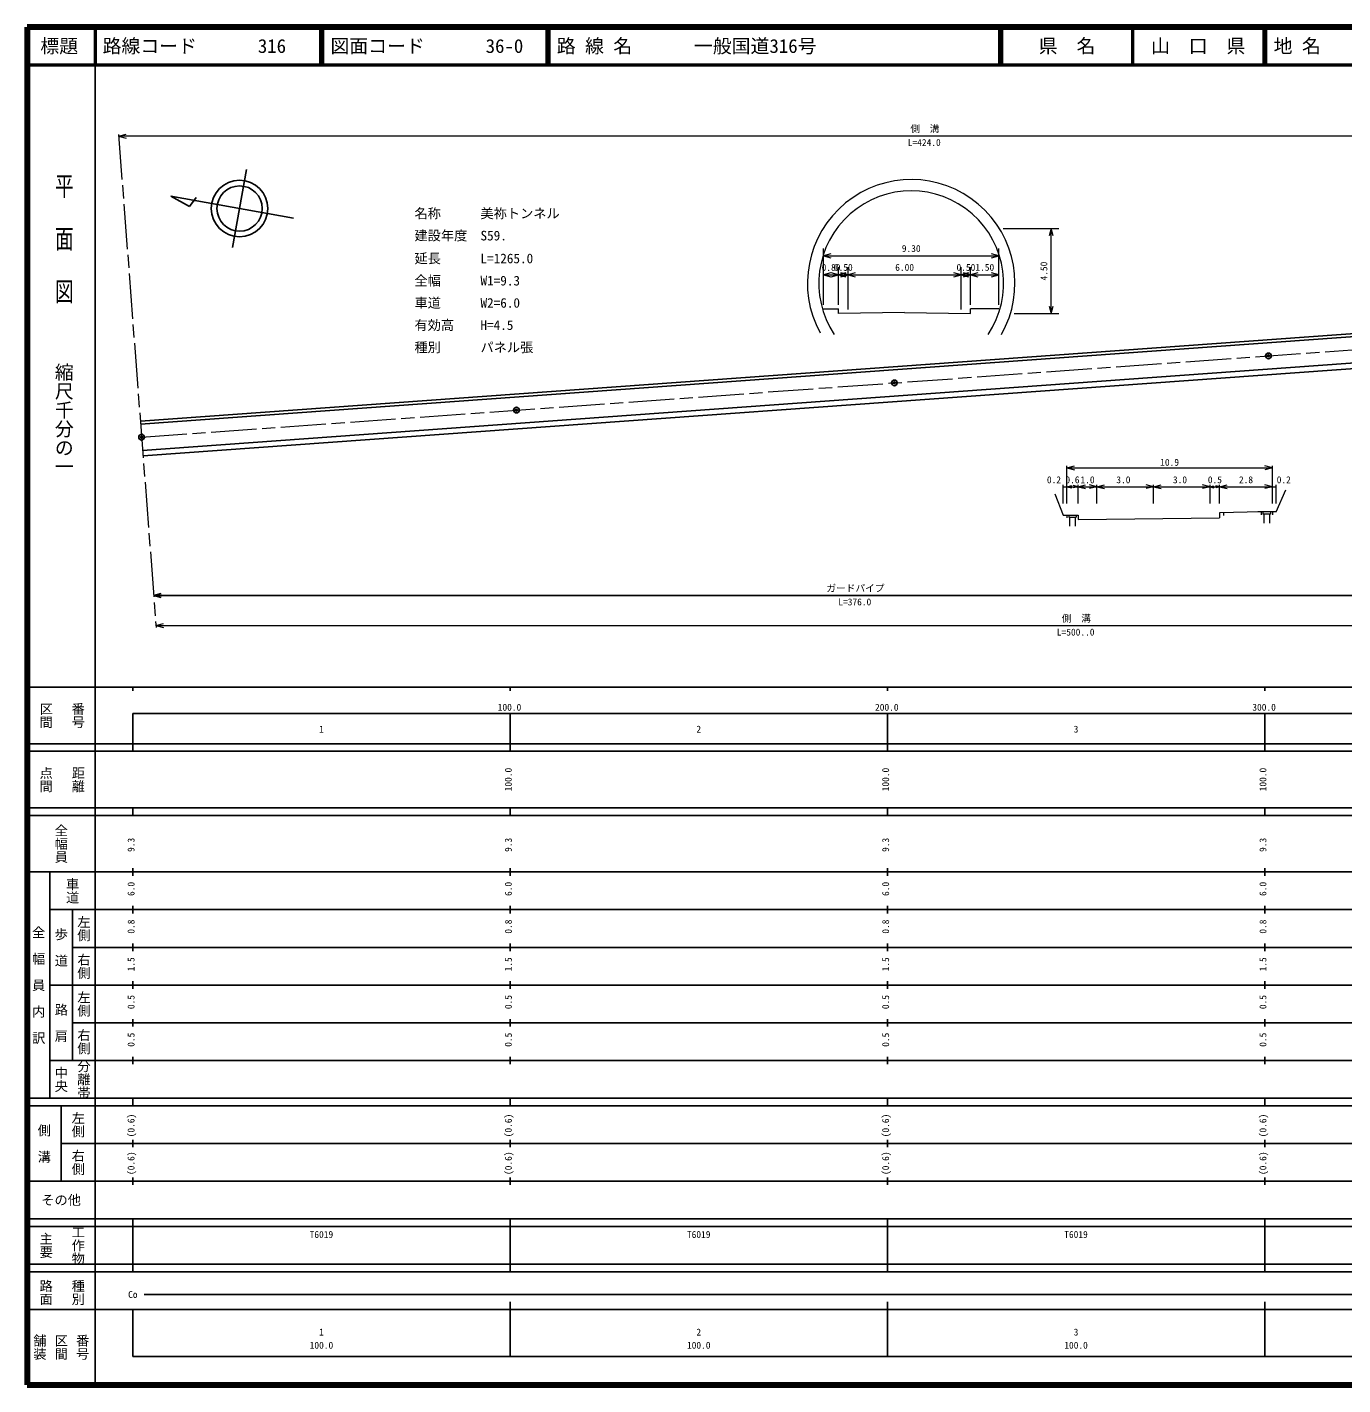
# Model space of a CAD drawing. Units: millimetres, scale not verified, with parts at other scales. Extents: x 40000 to 680000, y 20000 to 380000.
# Drawn here: x 40000 to 388715, y 20000 to 380000 of the extents above; entities that cross this region are included whole.
import ezdxf
from ezdxf.enums import TextEntityAlignment as Align

# ---------------------------------------------------------------- set-up
doc = ezdxf.new("R2010")
doc.units = ezdxf.units.MM
doc.header["$LTSCALE"] = 1000
doc.header["$PDMODE"] = 32
doc.header["$PDSIZE"] = 500
doc.linetypes.add('CHAIN', pattern=[18.5, 12, -1.5, 3.5, -1.5])
for name, color, linetype, lineweight in [('M-BGD', 7, 'Continuous', 25), ('M-BMK', 2, 'CHAIN', 13), ('M-BMK-SRVR', 3, 'Continuous', 25), ('M-STR-HTXT', 7, 'Continuous', 13), ('M-STR-STRC', 7, 'Continuous', 25), ('M-TTL', 2, 'Continuous', 140), ('M-TTL-BAND', 7, 'Continuous', 25), ('M-TTL-LINE', 7, 'Continuous', 50)]:
    doc.layers.add(name, color=color, linetype=linetype, lineweight=lineweight)
doc.layers.add('M-TTL-TXT', color=7, linetype='Continuous')
doc.styles.add('@ＭＳ ゴシック', font='')
doc.styles.add('ＭＳ ゴシック', font='')
doc.styles.get('@ＭＳ ゴシック').set_extended_font_data('@MS Gothic')
doc.styles.get('ＭＳ ゴシック').set_extended_font_data('MS Gothic')

msp = doc.modelspace()

# ---------------------------------------------------------------- linework, layer by layer
at = {"layer": 'M-BGD'}
for p, q in [((94462, 321575), (98138, 342251)), ((78057, 335156), (83029, 332438)), ((110576, 329375), (78057, 335156)), ((83029, 332438), (84824, 334843)), ((70004, 275565), (454865, 303346)), ((70065, 274767), (454923, 302548)), ((70597, 267788), (455427, 295567)), ((70711, 266292), (455535, 294070))]:
    msp.add_line(p, q, dxfattribs=at)
for radius in [7500, 6000]:
    msp.add_circle((96300, 331913), radius, dxfattribs=at)
msp.add_point((70331, 271277), dxfattribs=at)
msp.add_point((70331, 271277), dxfattribs=at)
msp.add_point((70331, 271277), dxfattribs=at)
at = {"layer": 'M-BMK'}
for p, q in [((64209, 351546), (74179, 220818)), ((70331, 271277), (479707, 300828))]:
    msp.add_line(p, q, dxfattribs=at)
at = {"layer": 'M-BMK-SRVR'}
for centre in [(368992, 292836), (269851, 285680), (169694, 278450), (70331, 271277)]:
    msp.add_circle(centre, 750, dxfattribs=at)
for p in [(368992, 292836), (269851, 285680), (169694, 278450)]:
    msp.add_point(p, dxfattribs=at)
at = {"layer": 'M-STR-HTXT'}
for p, q in [((64244, 351089), (66244, 351628)), ((491536, 351089), (64244, 351089)), ((64244, 351089), (66244, 350550)), ((298691, 326577), (313440, 326577)), ((311440, 326577), (310922, 324645)), ((311440, 304079), (311440, 326577)), ((311958, 324645), (311440, 326577)), ((251065, 306329), (251065, 321342)), ((297565, 306329), (297565, 321342)), ((252997, 319859), (251065, 319342)), ((251065, 319342), (297565, 319342)), ((251065, 319342), (252997, 318824)), ((297565, 319342), (295633, 319859)), ((295633, 318824), (297565, 319342)), ((251065, 306329), (251065, 316342)), ((252997, 314859), (251065, 314342)), ((251065, 314342), (255065, 314342)), ((251065, 314342), (252997, 313824)), ((255065, 314342), (253133, 314859)), ((253133, 313824), (255065, 314342)), ((255065, 306329), (255065, 316342)), ((255065, 306329), (255065, 316342)), ((256997, 314859), (255065, 314342)), ((255065, 314342), (257565, 314342)), ((255065, 314342), (256997, 313824)), ((257565, 314342), (255633, 314859)), ((255633, 313824), (257565, 314342)), ((257565, 305117), (257565, 316342)), ((259497, 314859), (257565, 314342)), ((257565, 314342), (287565, 314342)), ((257565, 314342), (259497, 313824)), ((287565, 314342), (285633, 314859)), ((285633, 313824), (287565, 314342)), ((287565, 305117), (287565, 316342)), ((289497, 314859), (287565, 314342)), ((287565, 314342), (290065, 314342)), ((287565, 314342), (289497, 313824)), ((290065, 314342), (288133, 314859)), ((288133, 313824), (290065, 314342)), ((290065, 306329), (290065, 316342)), ((290065, 306329), (290065, 316342)), ((291997, 314859), (290065, 314342)), ((290065, 314342), (297565, 314342)), ((290065, 314342), (291997, 313824)), ((297565, 314342), (295633, 314859)), ((295633, 313824), (297565, 314342)), ((297565, 306329), (297565, 316342)), ((310922, 306011), (311440, 304079)), ((311440, 304079), (311958, 306011)), ((251065, 305329), (255065, 305329)), ((255065, 304079), (255065, 305329)), ((272565, 304342), (255065, 304079)), ((272565, 304342), (290065, 304079)), ((290065, 304079), (290065, 305329)), ((297565, 305329), (290065, 305329)), ((301622, 304079), (313440, 304079)), ((315552, 263142), (317552, 263642)), ((315552, 253710), (315552, 263642)), ((315552, 263142), (370052, 263142)), ((315552, 263142), (317552, 262642)), ((370052, 263142), (368052, 263642)), ((370052, 263142), (368052, 262642)), ((370052, 253710), (370052, 263642)), ((312378, 256265), (314552, 250642)), ((314552, 253710), (314552, 258642)), ((314552, 258142), (315552, 258142)), ((315552, 258142), (316852, 258467)), ((315552, 258142), (316852, 257817)), ((315552, 258142), (318552, 258142)), ((318552, 258142), (317252, 258467)), ((318552, 258142), (317252, 257817)), ((318552, 258142), (320552, 258642)), ((318552, 253710), (318552, 258642)), ((318552, 258142), (320552, 257642)), ((318552, 258142), (323552, 258142)), ((323552, 258142), (321552, 258642)), ((323552, 258142), (321552, 257642)), ((323552, 258142), (325552, 258642)), ((323552, 253710), (323552, 258642)), ((323552, 258142), (337552, 258142)), ((323552, 258142), (325552, 257642)), ((338552, 258142), (336552, 258642)), ((338552, 258142), (336552, 257642)), ((337552, 258142), (353552, 258142)), ((338552, 258142), (340552, 258642)), ((338552, 253710), (338552, 258642)), ((338552, 258142), (340552, 257642)), ((353552, 258142), (351552, 258642)), ((353552, 258142), (351552, 257642)), ((353552, 253710), (353552, 258642)), ((353552, 258142), (354552, 258392)), ((353552, 258142), (356052, 258142)), ((353552, 258142), (354552, 257892)), ((356052, 258142), (355052, 258392)), ((356052, 258142), (355052, 257892)), ((356052, 258142), (358052, 258642)), ((356052, 253710), (356052, 258642)), ((356052, 258142), (370052, 258142)), ((356052, 258142), (358052, 257642)), ((370052, 258142), (368052, 258642)), ((370052, 258142), (368052, 257642)), ((370052, 258142), (371052, 258142)), ((371052, 253710), (371052, 258642)), ((371052, 251478), (373591, 257285)), ((314552, 250642), (318552, 250642)), ((315552, 250642), (315552, 249892)), ((316052, 250642), (316052, 250042)), ((316052, 250042), (318052, 250042)), ((316302, 250042), (316302, 247642)), ((317802, 250042), (317802, 247642)), ((318052, 250642), (318052, 250042)), ((318552, 250642), (318552, 249446)), ((318552, 249446), (356052, 249881)), ((367052, 251478), (356052, 251223)), ((356052, 251223), (356052, 249881)), ((357052, 251246), (357052, 250496)), ((371052, 251478), (366223, 251478)), ((367052, 251478), (367052, 250728)), ((367552, 251478), (367552, 250878)), ((369552, 250878), (367552, 250878)), ((367802, 250878), (367802, 248478)), ((369302, 250878), (369302, 248478)), ((369552, 251478), (369552, 250878)), ((370052, 251478), (370052, 250728)), ((74141, 221318), (76141, 221856)), ((74141, 221318), (562183, 221318)), ((74141, 221318), (76141, 220779))]:
    msp.add_line(p, q, dxfattribs=at)
for radius, start, end in [(27500, 330.40354, 208.64628), (24500, 326.33307, 213.66693)]:
    msp.add_arc((274315, 312092), radius, start, end, dxfattribs=at)
at = {"layer": 'M-STR-STRC'}
for q in [(75531, 229856), (445090, 229318), (75531, 228779)]:
    msp.add_line((73531, 229318), q, dxfattribs=at)
at = {"layer": 'M-TTL'}
for p, q in [((40000, 380000), (40000, 20000)), ((680000, 380000), (40000, 380000)), ((40000, 20000), (680000, 20000))]:
    msp.add_line(p, q, dxfattribs=at)
at = {"layer": 'M-TTL-BAND'}
for p, q in [((58000, 370000), (58000, 20000)), ((40000, 205000), (579000, 205000)), ((68000, 205000), (68000, 204000)), ((168000, 205000), (168000, 204000)), ((268000, 205000), (268000, 204000)), ((368000, 205000), (368000, 204000)), ((68000, 198000), (579000, 198000)), ((68000, 198000), (68000, 188000)), ((168000, 188000), (168000, 198000)), ((268000, 188000), (268000, 198000)), ((368000, 188000), (368000, 198000)), ((40000, 190000), (579000, 190000)), ((40000, 188000), (579000, 188000)), ((40000, 173000), (579000, 173000)), ((68000, 171000), (68000, 173000)), ((168000, 171000), (168000, 173000)), ((268000, 171000), (268000, 173000)), ((368000, 171000), (368000, 173000)), ((40000, 171000), (579000, 171000)), ((40000, 156000), (579000, 156000)), ((46000, 96000), (46000, 156000)), ((68000, 155000), (68000, 157000)), ((168000, 155000), (168000, 157000)), ((268000, 155000), (268000, 157000)), ((368000, 155000), (368000, 157000)), ((46000, 146000), (579000, 146000)), ((52000, 146000), (52000, 106000)), ((68000, 145000), (68000, 147000)), ((168000, 145000), (168000, 147000)), ((268000, 145000), (268000, 147000)), ((368000, 145000), (368000, 147000)), ((68000, 135000), (68000, 137000)), ((168000, 135000), (168000, 137000)), ((268000, 135000), (268000, 137000)), ((368000, 135000), (368000, 137000)), ((52000, 136000), (579000, 136000)), ((46000, 126000), (579000, 126000)), ((68000, 125000), (68000, 127000)), ((168000, 125000), (168000, 127000)), ((268000, 125000), (268000, 127000)), ((368000, 125000), (368000, 127000)), ((52000, 116000), (579000, 116000)), ((68000, 115000), (68000, 117000)), ((168000, 115000), (168000, 117000)), ((268000, 115000), (268000, 117000)), ((368000, 115000), (368000, 117000)), ((46000, 106000), (579000, 106000)), ((68000, 105000), (68000, 107000)), ((168000, 105000), (168000, 107000)), ((268000, 105000), (268000, 107000)), ((368000, 105000), (368000, 107000)), ((40000, 96000), (579000, 96000)), ((40000, 94000), (579000, 94000)), ((49000, 94000), (49000, 74000)), ((68000, 94000), (68000, 96000)), ((168000, 94000), (168000, 96000)), ((268000, 94000), (268000, 96000)), ((368000, 94000), (368000, 96000)), ((49000, 84000), (579000, 84000)), ((68000, 83000), (68000, 85000)), ((168000, 83000), (168000, 85000)), ((268000, 83000), (268000, 85000)), ((368000, 83000), (368000, 85000)), ((40000, 74000), (579000, 74000)), ((68000, 73000), (68000, 75000)), ((168000, 73000), (168000, 75000)), ((268000, 73000), (268000, 75000)), ((368000, 73000), (368000, 75000)), ((40000, 64000), (579000, 64000)), ((40000, 62000), (579000, 62000)), ((68000, 62000), (68000, 64000)), ((68000, 52000), (68000, 62000)), ((168000, 62000), (168000, 64000)), ((168000, 52000), (168000, 62000)), ((168000, 52000), (168000, 62000)), ((268000, 62000), (268000, 64000)), ((268000, 52000), (268000, 62000)), ((268000, 52000), (268000, 62000)), ((368000, 62000), (368000, 64000)), ((368000, 52000), (368000, 62000)), ((368000, 52000), (368000, 62000)), ((40000, 52000), (579000, 52000)), ((68000, 50000), (68000, 52000)), ((168000, 50000), (168000, 52000)), ((268000, 50000), (268000, 52000)), ((368000, 50000), (368000, 52000)), ((40000, 50000), (579000, 50000)), ((71000, 44000), (453500, 44000)), ((40000, 40000), (579000, 40000)), ((68000, 40000), (68000, 27500)), ((168000, 27500), (168000, 42000)), ((268000, 27500), (268000, 42000)), ((368000, 27500), (368000, 42000)), ((68000, 27500), (579000, 27500))]:
    msp.add_line(p, q, dxfattribs=at)
at = {"layer": 'M-TTL-LINE'}
for p, q in [((58000, 380000), (58000, 370000)), ((117750, 380000), (117750, 370000)), ((118250, 380000), (118250, 370000)), ((177750, 380000), (177750, 370000)), ((178250, 380000), (178250, 370000)), ((297750, 380000), (297750, 370000)), ((298250, 380000), (298250, 370000)), ((333000, 380000), (333000, 370000)), ((367750, 380000), (367750, 370000)), ((368250, 380000), (368250, 370000)), ((40000, 370000), (680000, 370000))]:
    msp.add_line(p, q, dxfattribs=at)

# ---------------------------------------------------------------- texts
at = {"layer": 'M-STR-HTXT', "style": 'ＭＳ ゴシック'}
for s, p in [('側\u3000溝', (277940, 351583)), ('9.30', (274315, 319842)), ('0.80', (253065, 314842)), ('0.50', (256315, 314842)), ('6.00', (272565, 314842)), ('0.50', (288815, 314842)), ('1.50', (293815, 314842)), ('10.9', (342802, 263142)), ('0.2', (312154, 258518)), ('0.6', (317052, 258518)), ('1.0', (321052, 258518)), ('3.0', (330552, 258518)), ('3.0', (345552, 258518)), ('0.5', (354802, 258518)), ('2.8', (363052, 258518)), ('0.2', (373064, 258518)), ('側\u3000溝', (318083, 221766))]:
    msp.add_text(s, height=1833, dxfattribs=at).set_placement(p, align=Align.BOTTOM_CENTER)
for s, p in [('L=424.0', (277766, 349413)), ('L=500..0', (317909, 219596))]:
    msp.add_text(s, height=1833, dxfattribs=at).set_placement(p, align=Align.MIDDLE_CENTER)
for s, p in [('名称\u3000\u3000\u3000美祢トンネル', (142654, 331904)), ('建設年度\u3000S59.', (142654, 326013))]:
    msp.add_text(s, height=2566, dxfattribs=at).set_placement(p, align=Align.TOP_LEFT)
for s, p in [('延長\u3000\u3000\u3000L=1265.0', (142654, 316622)), ('全幅\u3000\u3000\u3000W1=9.3', (142654, 310731)), ('車道\u3000\u3000\u3000W2=6.0', (142654, 304840)), ('有効高\u3000  H=4.5', (142654, 298949)), ('種別\u3000\u3000\u3000パネル張', (142654, 293058))]:
    msp.add_text(s, height=2566, dxfattribs=at).set_placement(p, align=Align.BOTTOM_LEFT)
msp.add_text('4.50', height=1833, rotation=90, dxfattribs=at).set_placement((310940, 315328), align=Align.BOTTOM_CENTER)
at = {"layer": 'M-STR-STRC', "style": 'ＭＳ ゴシック'}
msp.add_text('ガードパイプ', height=1833, dxfattribs=at).set_placement((259537, 229766), align=Align.BOTTOM_CENTER)
msp.add_text('L=376.0', height=1833, dxfattribs=at).set_placement((259363, 227596), align=Align.MIDDLE_CENTER)
at = {"layer": 'M-TTL-BAND', "style": '@ＭＳ ゴシック', "width": 1.4}
msp.add_text('平  面  図', height=3666, rotation=270, dxfattribs=at).set_placement((49777, 306475), align=Align.MIDDLE_RIGHT)
at = {"layer": 'M-TTL-BAND', "style": '@ＭＳ ゴシック'}
msp.add_text('縮尺千分の一', height=3666, rotation=270, dxfattribs=at).set_placement((49777, 261030), align=Align.MIDDLE_RIGHT)
for s, p in [('区間', (45000, 197500)), ('番号', (53500, 197500)), ('点間', (45000, 180500)), ('距離', (53500, 180500)), ('全幅員', (49000, 163500)), ('車道', (52000, 151000)), ('左側', (55000, 141000)), ('全\u3000幅\u3000員\u3000内\u3000訳', (43000, 126000)), ('歩\u3000道', (49000, 136000)), ('右側', (55000, 131000)), ('左側', (55000, 121000)), ('路\u3000肩', (49000, 116000)), ('右側', (55000, 111000)), ('分離帯', (55000, 101000)), ('中央', (49000, 101000)), ('左側', (53500, 89000)), ('側\u3000溝', (44500, 84000)), ('右側', (53500, 79000)), ('工作物', (53500, 57000)), ('主要', (45000, 57000)), ('路面', (45000, 44500)), ('種別', (53500, 44500)), ('舗装', (43333, 30000)), ('区間', (49000, 30000)), ('番号', (54667, 30000))]:
    msp.add_text(s, height=2566, rotation=270, dxfattribs=at).set_placement(p, align=Align.MIDDLE_CENTER)
at = {"layer": 'M-TTL-BAND', "style": 'ＭＳ ゴシック'}
for s, p in [('100.0', (167844, 198195)), ('200.0', (267844, 198195)), ('300.0', (367844, 198195)), ('1', (118000, 192405)), ('2', (218000, 192405)), ('3', (318000, 192405)), ('Co', (68000, 42500)), ('1', (118000, 32523)), ('2', (218000, 32523)), ('3', (318000, 32523)), ('100.0', (118000, 29033)), ('100.0', (218000, 29033)), ('100.0', (318000, 29033))]:
    msp.add_text(s, height=1833, dxfattribs=at).set_placement(p, align=Align.BOTTOM_CENTER)
for s, p in [('100.0', (169000, 180500)), ('100.0', (269000, 180500)), ('100.0', (369000, 180500)), ('9.3', (69000, 163174)), ('9.3', (169000, 163174)), ('9.3', (269000, 163174)), ('9.3', (369000, 163174)), ('6.0', (69000, 151500)), ('6.0', (169000, 151500)), ('6.0', (269000, 151500)), ('6.0', (369000, 151500)), ('0.8', (69000, 141500)), ('0.8', (169000, 141500)), ('0.8', (269000, 141500)), ('0.8', (369000, 141500)), ('1.5', (69000, 131500)), ('1.5', (169000, 131500)), ('1.5', (269000, 131500)), ('1.5', (369000, 131500)), ('0.5', (69000, 121500)), ('0.5', (169000, 121500)), ('0.5', (269000, 121500)), ('0.5', (369000, 121500)), ('0.5', (69000, 111500)), ('0.5', (169000, 111500)), ('0.5', (269000, 111500)), ('0.5', (369000, 111500)), ('(0.6)', (69000, 88764)), ('(0.6)', (169000, 88764)), ('(0.6)', (269000, 88764)), ('(0.6)', (369000, 88764)), ('(0.6)', (69000, 78764)), ('(0.6)', (169000, 78764)), ('(0.6)', (269000, 78764)), ('(0.6)', (369000, 78764))]:
    msp.add_text(s, height=1833, rotation=90, dxfattribs=at).set_placement(p, align=Align.BOTTOM_CENTER)
msp.add_text('その他', height=2566, dxfattribs=at).set_placement((49000, 69000), align=Align.MIDDLE_CENTER)
for p in [(114875, 58405), (214875, 58405), (314875, 58405)]:
    msp.add_text('T6019', height=1833, dxfattribs=at).set_placement(p, align=Align.BOTTOM_LEFT)
at = {"layer": 'M-TTL-TXT', "style": 'ＭＳ ゴシック'}
for s, p in [('標題', (48500, 375000)), ('県\u3000名', (315625, 375000)), ('山\u3000口\u3000県', (350375, 375000))]:
    msp.add_text(s, height=3666, dxfattribs=at).set_placement(p, align=Align.MIDDLE_CENTER)
for s, p in [('路線コード', (60000, 375000)), ('316', (101142, 375000)), ('図面コード', (120380, 375000)), ('36-0', (161521, 375000)), ('路 線 名', (180380, 375000)), ('一般国道316号', (216734, 375000)), ('地 名', (370380, 375000))]:
    msp.add_text(s, height=3666, dxfattribs=at).set_placement(p, align=Align.MIDDLE_LEFT)

doc.saveas('drawing.dxf')
